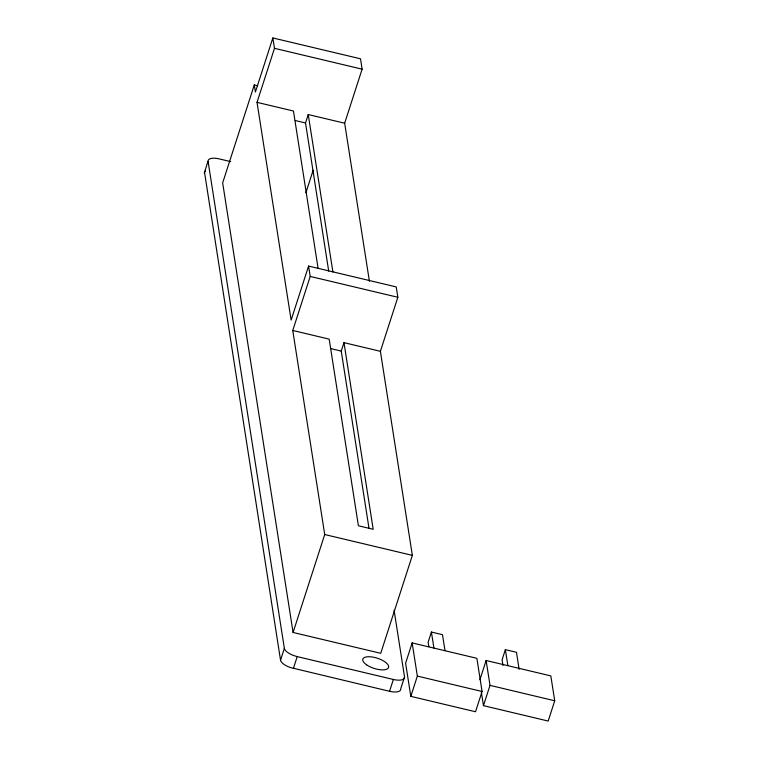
<?xml version="1.0" encoding="UTF-8"?>
<svg xmlns="http://www.w3.org/2000/svg" width="759" height="759" viewBox="0 0 759 759"><rect width="100%" height="100%" fill="white"/><g stroke="black" fill="none" stroke-linecap="round" stroke-linejoin="round"><path stroke-width="1.14" d="M394.092 610.227L404.538 676.943L400.724 688.764A12.561 4.971 17.9 0 1 389.547 691.297L290.261 667.503A12.561 4.971 17.9 0 1 280.536 660.178L204.475 171.961A12.561 4.971 17.9 0 1 205.471 170.946M204.275 173.261L208.289 160.149A12.561 4.971 17.9 0 1 219.275 158.906L230.717 161.629M257.756 85.758L254.293 84.932L222.662 182.872L293.078 632.465L380.724 653.309L412.355 555.37L380.392 351.313L397.849 297.281L396.226 286.911L308.581 266.067L291.133 320.099L257.026 102.351L274.483 48.32L272.851 37.95L360.497 58.794L362.119 69.164L344.662 123.205L369.415 281.247M272.851 37.95L255.403 91.991L254.293 84.932M328.713 271.124L305.516 122.977L308.239 114.543L344.662 123.205M305.886 192.729L313.163 170.215M293.078 632.465L324.719 534.526L292.756 330.469L310.203 276.428L308.581 266.067M369.016 528.397L341.246 351.094L343.969 342.651L380.392 351.313M280.536 660.178L284.359 648.357L208.089 161.439M293.401 668.432L297.215 656.611L393.361 679.476A12.561 4.971 17.9 0 0 404.538 676.943M389.547 691.297L393.361 679.476M412.156 642.911L405.61 663.176L410.809 696.354L475.523 711.752L482.069 691.487L476.87 658.309L412.156 642.911L417.355 676.098L410.809 696.354M445.002 650.653L442.497 634.685L431.406 632.048L428.133 642.18L428.854 646.744M479.935 679.647L486.111 660.51L550.825 675.899L554.725 700.785L548.178 721.05L483.464 705.652L481.339 692.085M483.464 705.652L490.01 685.368L486.111 660.51M519.137 669.391L516.462 652.285L505.361 649.647L502.097 659.77L502.989 665.482M274.483 48.32L362.119 69.164M257.026 102.351L293.448 111.023L318.116 268.496M295.27 120.548L305.516 122.977M310.203 276.428L397.849 297.281M292.756 330.469L329.178 339.131L358.409 525.769L373.2 529.289L343.969 342.651M331 348.656L341.246 351.094M324.719 534.526L412.355 555.37M490.01 685.368L554.725 700.785M417.355 676.098L482.069 691.487M297.215 656.611L294.075 655.681A12.561 4.971 17.9 0 1 284.359 648.357M505.361 649.647L507.866 665.615M431.406 632.048L433.911 648.015M308.239 114.543L332.907 272.016M366.616 664.846A13.529 5.351 17.9 0 0 388.266 668.062A13.529 5.351 17.9 0 0 372.223 656.99A13.529 5.351 17.9 0 0 366.616 664.846"/></g></svg>
